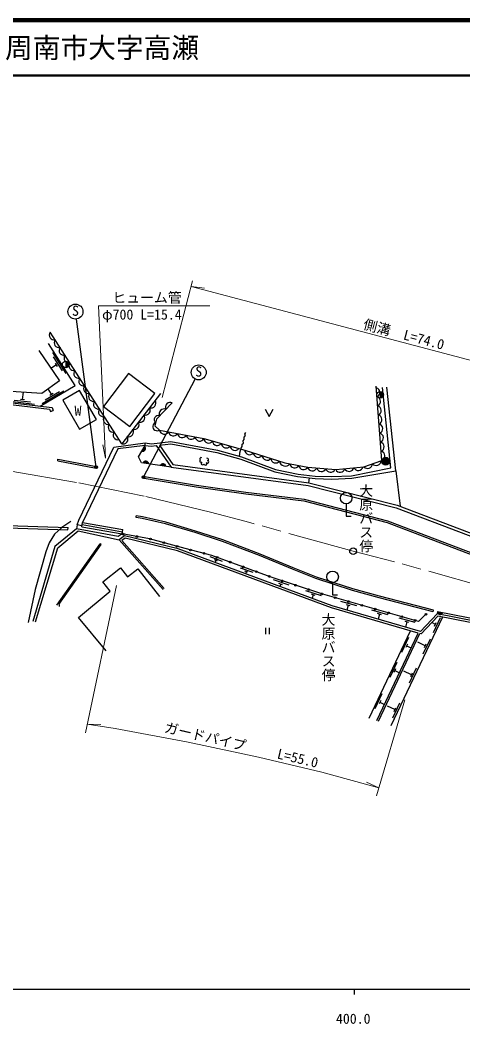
# Model space of a CAD drawing. Units: millimetres at full size, sheet at 1:1000; details may follow other scales. Extents: x 40000 to 680000, y 20000 to 380000.
# Drawn here: x 407740 to 487626, y 198715 to 380000 of the extents above; entities that cross this region are included whole.
import ezdxf
from ezdxf.enums import TextEntityAlignment as Align

# ---------------------------------------------------------------- set-up
doc = ezdxf.new("R2010")
doc.units = ezdxf.units.MM
doc.header["$LTSCALE"] = 1000
doc.linetypes.add('CHAIN', pattern=[18.5, 12, -1.5, 3.5, -1.5])
for name, color, linetype, lineweight in [('M-BGD', 7, 'Continuous', 25), ('M-BGD-EXST', 7, 'Continuous', 25), ('M-BMK', 2, 'CHAIN', 13), ('M-BMK-SRVR', 3, 'Continuous', 25), ('M-STR-HTXT', 7, 'Continuous', 13), ('M-TTL', 2, 'Continuous', 140), ('M-TTL-BAND', 7, 'Continuous', 25), ('M-TTL-LINE', 7, 'Continuous', 50)]:
    doc.layers.add(name, color=color, linetype=linetype, lineweight=lineweight)
doc.layers.add('M-BGD-HTXT', color=7, linetype='Continuous')
doc.layers.add('M-TTL-TXT', color=7, linetype='Continuous')
doc.styles.add('@ＭＳ ゴシック', font='')
doc.styles.add('ＭＳ ゴシック', font='')
doc.styles.get('@ＭＳ ゴシック').set_extended_font_data('@MS Gothic')
doc.styles.get('ＭＳ ゴシック').set_extended_font_data('MS Gothic')

msp = doc.modelspace()

# ---------------------------------------------------------------- hatches: boundary and pattern name
at = {"layer": 'M-BGD'}
for points in [[(415967, 317210, 0.41421), (416567, 317810, 0.41421), (415967, 318410)], [(472710, 311722, 0.41421), (473310, 312322, 0.41421), (472710, 312922)], [(429694, 302162), (430179, 303026, -0.82183)], [(472991, 300333, -1), (474391, 300333, -0.41421), (473691, 299633, -0.41421)], [(430915, 299860), (429935, 300006, -0.82183)], [(434017, 299399), (433037, 299545, -0.82183)], [(483031, 273173), (484004, 272984, -0.82183)]]:
    msp.add_hatch(color=256, dxfattribs=at).paths.add_polyline_path(points)
at = {"layer": 'M-BGD-EXST'}
for points in [[(421677, 299390, -0.41421), (421577, 299051, -0.41421), (421238, 299151, -1)], [(430221, 297558, -0.41421), (430121, 297219, -0.41421), (429782, 297319, -1)]]:
    msp.add_hatch(color=256, dxfattribs=at).paths.add_polyline_path(points)

# ---------------------------------------------------------------- linework, layer by layer
at = {"layer": 'M-BGD'}
for p, q in [((416033, 316181), (413626, 319983)), ((415378, 316654), (413773, 319189)), ((414322, 317761), (413287, 317106)), ((414509, 317465), (414135, 318057)), ((415967, 318410), (415967, 317210)), ((408188, 311508), (408339, 312793)), ((411751, 310780), (415633, 313057)), ((412246, 311418), (414834, 312936)), ((413388, 312436), (412821, 313403)), ((413086, 312259), (413690, 312613)), ((472710, 312922), (472710, 311722)), ((405883, 311175), (410352, 310650)), ((406663, 311385), (409642, 311035)), ((407840, 311549), (408535, 311467)), ((413506, 310009), (413714, 309481)), ((413248, 309298), (413714, 309481)), ((414520, 300414), (414576, 300709)), ((414520, 300414), (421455, 299093)), ((414576, 300709), (421512, 299387)), ((421455, 299093), (421512, 299387)), ((430105, 297303), (430155, 297599)), ((459841, 296452), (459946, 297308)), ((475546, 298572), (476300, 292200)), ((466566, 292609), (466566, 290434)), ((428663, 290189), (428710, 290485)), ((466566, 290434), (467455, 290434)), ((398248, 288573), (416376, 287966)), ((398309, 288969), (416389, 288366)), ((416376, 287966), (416389, 288366)), ((418859, 288483), (418997, 289271)), ((418859, 288483), (426125, 287206)), ((418928, 288877), (426195, 287600)), ((418997, 289271), (426264, 287994)), ((426125, 287206), (426264, 287994)), ((414368, 274345), (422181, 285420)), ((414757, 274463), (422385, 285276)), ((422385, 285276), (422181, 285420)), ((425604, 286161), (433530, 277169)), ((426088, 286028), (433736, 277351)), ((444273, 282229), (442020, 283056)), ((443327, 282321), (442801, 282514)), ((443064, 282417), (442933, 282059)), ((449777, 280209), (447524, 281036)), ((448831, 280300), (448305, 280493)), ((448568, 280397), (448430, 280022)), ((456278, 277941), (453431, 278886)), ((455092, 278018), (454428, 278239)), ((454760, 278129), (454627, 277726)), ((464110, 278400), (464110, 276225)), ((462137, 275998), (459290, 276942)), ((460951, 276075), (460287, 276296)), ((460619, 276185), (460418, 275579)), ((464110, 276225), (464999, 276225)), ((414746, 274882), (414766, 274073)), ((468471, 274194), (465585, 275014)), ((467283, 274220), (466609, 274411)), ((466946, 274315), (466703, 273460)), ((474109, 272594), (471223, 273413)), ((472920, 272619), (472247, 272810)), ((472584, 272715), (472329, 271819)), ((483958, 272199), (474622, 252559)), ((479042, 271193), (476156, 272012)), ((482261, 273132), (482336, 273422)), ((482302, 269388), (483590, 272098)), ((483031, 273173), (482986, 272790)), ((452020, 270224), (452020, 269106)), ((452687, 270224), (452687, 269106)), ((477853, 271218), (477180, 271410)), ((477517, 271314), (477252, 270383)), ((482675, 270872), (482013, 271187)), ((482525, 270556), (482825, 271188)), ((470743, 253923), (478200, 269700)), ((472113, 253523), (479570, 269300)), ((472398, 253389), (479876, 269211)), ((477825, 268486), (476543, 265774)), ((477605, 267318), (477306, 266685)), ((477455, 267001), (478296, 266604)), ((480843, 267016), (479488, 267660)), ((480470, 265533), (481758, 268242)), ((480692, 266700), (480993, 267333)), ((475708, 264006), (474426, 261293)), ((477981, 260296), (479268, 263006)), ((475487, 262838), (475188, 262205)), ((475338, 262521), (476179, 262124)), ((478354, 261780), (476999, 262424)), ((478203, 261464), (478504, 262096)), ((473012, 258303), (471730, 255591)), ((472792, 257135), (472493, 256502)), ((472642, 256819), (473483, 256421)), ((475355, 255472), (474001, 256116)), ((474982, 253988), (476270, 256698)), ((475205, 255156), (475506, 255788))]:
    msp.add_line(p, q, dxfattribs=at)
for points in [[(335704, 335379), (340396, 317631), (357081, 317103), (362506, 316864), (372662, 316137), (396523, 311701), (413067, 309759), (413248, 309298)], [(335994, 335455), (340629, 317924), (357092, 317403), (362524, 317164), (372701, 316435), (396568, 311998), (413506, 310009)], [(433073, 312562), (426065, 303497), (413183, 323633)], [(411332, 310265), (417690, 313995), (412883, 321591)], [(411101, 320306), (414842, 314828), (411653, 312578), (393895, 313728), (374924, 316983)], [(430333, 303638), (431419, 303498), (434925, 303891), (443326, 302350), (447677, 301139), (453819, 298841), (457887, 298003), (460989, 297625), (463977, 297562), (467519, 297718), (474610, 299129), (473137, 313632)], [(435202, 310888), (432374, 307958), (432037, 306730), (432897, 305958), (440873, 304420), (448258, 302355), (455524, 300033), (459629, 299238), (464685, 298831), (469764, 299337), (473025, 300485), (471986, 313877)], [(432889, 303219), (434909, 303446), (443227, 301920), (447540, 300719), (453696, 298416), (457815, 297568), (460958, 297184), (463982, 297121), (467564, 297279), (475546, 298572), (473901, 313697)], [(451948, 309706), (452664, 308411), (453380, 309706)], [(447243, 301260), (447363, 301562), (447372, 301861), (447644, 302717), (447800, 303007), (447781, 303392), (448019, 303615), (447957, 304035), (448176, 304230), (448171, 304690), (448390, 304961), (448280, 305247), (448480, 305518)], [(418057, 288823), (418352, 289668), (424678, 302876), (430333, 303638)], [(430277, 303201), (425357, 302545), (418997, 289271)], [(435018, 299250), (429670, 300045), (429111, 301122), (430277, 303201), (430333, 303638)], [(430277, 303201), (431415, 303054), (432288, 303152)], [(432288, 303152), (435018, 299250), (459740, 295929), (475610, 291893), (503304, 281386), (550519, 268589), (562035, 265920), (565593, 265342)], [(432889, 303219), (435320, 299746), (459841, 296452), (475770, 292401), (503468, 281893), (550648, 269105), (562137, 266442), (565692, 265864)], [(440499, 300959), (440371, 301005), (440259, 300959), (440152, 300826), (440172, 300696), (440255, 300637), (440315, 300625), (440209, 300565), (440145, 300375), (440177, 300239), (440358, 300169), (440506, 300188), (440429, 299992), (440426, 299825), (440550, 299749), (440732, 299711), (440857, 299767), (440889, 299829), (440942, 299746), (441174, 299643), (441347, 299711), (441446, 299871), (441404, 299982), (441334, 300035), (441527, 299987), (441719, 300099), (441772, 300298), (441700, 300375), (441573, 300407), (441730, 300451), (441752, 300540), (441711, 300710), (441628, 300800), (441456, 300878)], [(430155, 297599), (439550, 296010), (448491, 294759), (459008, 293453), (474042, 289582), (496613, 280944), (511285, 276331), (524577, 272813), (541661, 268639), (555484, 265419)], [(430105, 297303), (439504, 295713), (448452, 294462), (458952, 293157), (473951, 289296), (496515, 280661), (511202, 276043), (524503, 272523), (541591, 268348), (555416, 265127)], [(482261, 273132), (472493, 275664), (467686, 276998), (461110, 279138), (456870, 280829), (450943, 283284), (444236, 285858), (439308, 287444), (433985, 289056), (429761, 290016), (428663, 290189)], [(482336, 273422), (472571, 275954), (467772, 277286), (461212, 279420), (456983, 281107), (451054, 283563), (444335, 286141), (439397, 287731), (434062, 289346), (429818, 290310), (428710, 290485)], [(416915, 289427), (415268, 288385), (413945, 287161), (412960, 285614), (412410, 283966), (410467, 277152), (409213, 271185)], [(418893, 288680), (418057, 288823), (417938, 288122)], [(480962, 272709), (479622, 271410), (462351, 276314), (453032, 279405), (442324, 283335), (437509, 284558), (431096, 286332), (426125, 287206), (425451, 286740), (417938, 288122), (414036, 284923), (410023, 271386)], [(410540, 271348), (414563, 284672), (418188, 287760), (425604, 286161)], [(563129, 252386), (544485, 257051), (533337, 260471), (504389, 268550), (482986, 272790), (479972, 269590), (464037, 274238), (436249, 284536), (426587, 286869), (425604, 286161)], [(479570, 269300), (463914, 273867), (436135, 284162), (426670, 286447), (426088, 286028)], [(423243, 266105), (418282, 272092), (424013, 276844), (422691, 278553), (425883, 281065), (427132, 279477), (428969, 280922), (432901, 275924)], [(563056, 252001), (544380, 256674), (533227, 260096), (504299, 268170), (483122, 272365), (480092, 269148), (479876, 269211)], [(483031, 273173), (504901, 268913), (534704, 260594), (541149, 258617), (540997, 258121)]]:
    msp.add_lwpolyline(points, dxfattribs=at)
for points in [[(422806, 310217), (427549, 306631), (432047, 312581), (427305, 316167)], [(418484, 306120), (421503, 307875), (418459, 313112), (415440, 311357)]]:
    msp.add_lwpolyline(points, close=True, dxfattribs=at)
for centre, radius in [((415967, 317810), 600), ((472710, 312322), 600), ((473691, 300333), 700), ((466566, 293659), 1050), ((426336, 287169), 150), ((428798, 286736), 150), ((431257, 286287), 150), ((433666, 285621), 150), ((436076, 284954), 150), ((438491, 284308), 150), ((440914, 283693), 150), ((443305, 282975), 150), ((445652, 282114), 150), ((447999, 281252), 150), ((450346, 280391), 150), ((452692, 279529), 150), ((464110, 279450), 1050), ((455062, 278731), 150), ((457434, 277944), 150), ((459807, 277157), 150), ((462180, 276370), 150), ((464583, 275680), 150), ((466988, 274997), 150), ((469393, 274314), 150), ((471798, 273631), 150), ((474203, 272948), 150), ((476608, 272266), 150), ((480962, 272709), 150), ((479012, 271583), 150)]:
    msp.add_circle(centre, radius, dxfattribs=at)
for centre, radius, start, end in [((413878, 323102), 875, 142.60918, 282.60918), ((414764, 321716), 875, 142.60918, 282.60918), ((415651, 320331), 875, 142.60918, 282.60918), ((416537, 318946), 875, 142.60918, 282.60918), ((417423, 317561), 875, 142.60918, 282.60918), ((418309, 316175), 875, 142.60918, 282.60918), ((419195, 314790), 875, 142.60918, 282.60918), ((420082, 313405), 875, 142.60918, 282.60918), ((420968, 312020), 875, 142.60918, 282.60918), ((471772, 312758), 875, 294.43844, 74.43844), ((471900, 311119), 875, 294.43844, 74.43844), ((421854, 310634), 875, 142.60918, 282.60918), ((430354, 309535), 875, 252.29313, 32.29313), ((431360, 310836), 875, 252.29313, 32.29313), ((434847, 310089), 875, 66.02216, 206.02216), ((472027, 309479), 875, 294.43844, 74.43844), ((422740, 309249), 875, 142.60918, 282.60918), ((423627, 307864), 875, 142.60918, 282.60918), ((429349, 308234), 875, 252.29313, 32.29313), ((432632, 307890), 693, 65.62869, 232.02437), ((433705, 308905), 875, 66.02216, 206.02216), ((472154, 307839), 875, 294.43844, 74.43844), ((424513, 306478), 875, 142.60918, 282.60918), ((428343, 306933), 875, 252.29313, 32.29313), ((432466, 306608), 780, 109.47419, 303.52402), ((472281, 306200), 875, 294.43844, 74.43844), ((425399, 305093), 875, 142.60918, 282.60918), ((426331, 304331), 875, 252.29313, 32.29313), ((427337, 305632), 875, 252.29313, 32.29313), ((433761, 306096), 875, 189.08491, 329.08491), ((435375, 305785), 875, 189.08491, 329.08491), ((436990, 305473), 875, 189.08491, 329.08491), ((438605, 305162), 875, 189.08491, 329.08491), ((440151, 304758), 797, 183.25127, 334.91855), ((472409, 304560), 875, 294.43844, 74.43844), ((429851, 302641), 505, 251.8914, 49.54959), ((441746, 304487), 875, 184.3818, 324.3818), ((443329, 304044), 875, 184.3818, 324.3818), ((444913, 303601), 875, 184.3818, 324.3818), ((446497, 303158), 875, 184.3818, 324.3818), ((472536, 302921), 875, 294.43844, 74.43844), ((449132, 302390), 875, 182.27717, 322.27717), ((450698, 301890), 875, 182.27717, 322.27717), ((452265, 301389), 875, 182.27717, 322.27717), ((472663, 301281), 875, 294.43844, 74.43844), ((430410, 299836), 505, 2.71145, 160.36964), ((433513, 299375), 505, 2.71145, 160.36964), ((453831, 300888), 875, 182.27717, 322.27717), ((455568, 300515), 1057, 188.81475, 321.9509), ((457264, 300001), 875, 189.03824, 329.03824), ((458878, 299688), 875, 189.03824, 329.03824), ((460472, 299471), 875, 195.39392, 335.39392), ((467110, 299373), 875, 205.68933, 345.68933), ((468746, 299536), 875, 205.68933, 345.68933), ((470440, 299892), 875, 219.3853, 359.3853), ((471992, 300438), 875, 219.3853, 359.3853), ((462111, 299339), 875, 195.39392, 335.39392), ((463750, 299206), 875, 195.39392, 335.39392), ((465473, 299210), 875, 205.68933, 345.68933), ((483536, 273174), 505, 180.15141, 337.8096)]:
    msp.add_arc(centre, radius, start, end, dxfattribs=at)
at = {"layer": 'M-BGD-EXST'}
for p, q in [((421457, 299270), (417908, 326017)), ((430002, 297438), (439335, 315181))]:
    msp.add_line(p, q, dxfattribs=at)
for centre, radius in [((417731, 327355), 1350), ((439963, 316376), 1350), ((421457, 299270), 250), ((430002, 297438), 250)]:
    msp.add_circle(centre, radius, dxfattribs=at)
at = {"layer": 'M-BMK'}
msp.add_lwpolyline([(564451, 259336), (551984, 261829), (493041, 277212), (475305, 282185), (467810, 284108), (448549, 289431), (442080, 291123), (430128, 294021), (417899, 296497), (405844, 298578), (395991, 300095), (386287, 301311), (355802, 304040), (344473, 304370), (332085, 304628), (318175, 304349), (302828, 303813), (286498, 302534), (274521, 301263), (269990, 300607), (254462, 298415)], dxfattribs=at)
at = {"layer": 'M-BMK-SRVR'}
msp.add_circle((467810, 284108), 600, dxfattribs=at)
at = {"layer": 'M-STR-HTXT'}
for p, q in [((433368, 311818), (438862, 332897)), ((438591, 331859), (510994, 312743)), ((438591, 331859), (441029, 331569)), ((423138, 300890), (422685, 303303)), ((425117, 277883), (419538, 251290)), ((477148, 257227), (472056, 239907)), ((419864, 252842), (422319, 252804)), ((472489, 241380), (470233, 242348))]:
    msp.add_line(p, q, dxfattribs=at)
for points in [[(423138, 300890), (421868, 328415), (441984, 328415)], [(472489, 241380), (462203, 244179), (450725, 246873), (438066, 249584), (424898, 252055), (419864, 252842)]]:
    msp.add_lwpolyline(points, dxfattribs=at)
at = {"layer": 'M-TTL'}
msp.add_line((680000, 380000), (40000, 380000), dxfattribs=at)
at = {"layer": 'M-TTL-BAND'}
for p, q in [((40000, 205000), (579000, 205000)), ((468000, 205000), (468000, 204000))]:
    msp.add_line(p, q, dxfattribs=at)
at = {"layer": 'M-TTL-LINE'}
msp.add_line((40000, 370000), (680000, 370000), dxfattribs=at)

# ---------------------------------------------------------------- texts
at = {"layer": 'M-BGD', "style": 'ＭＳ ゴシック'}
msp.add_text('W', height=1833, dxfattribs=at).set_placement((417556, 308005), align=Align.BOTTOM_LEFT)
at = {"layer": 'M-BGD-EXST', "style": 'ＭＳ ゴシック'}
for p in [(417075, 326062), (439308, 315083)]:
    msp.add_text('S', height=1833, rotation=358.508, dxfattribs=at).set_placement(p, align=Align.BOTTOM_LEFT)
at = {"layer": 'M-BGD-HTXT', "style": '@ＭＳ ゴシック'}
for p in [(470139, 290037), (463349, 266758)]:
    msp.add_text('大原バス停', height=1833, rotation=270.218, dxfattribs=at).set_placement(p, align=Align.MIDDLE_CENTER)
at = {"layer": 'M-STR-HTXT', "style": 'ＭＳ ゴシック'}
for s, p in [('ヒューム管', (424387, 328415)), ('φ700 L=15.4', (422530, 325361))]:
    msp.add_text(s, height=1833, dxfattribs=at).set_placement(p, align=Align.BOTTOM_LEFT)
for s, rotation, p in [('側溝  L=74.0', 345.21, (469360, 323735)), ('ガードパイプ', 346.792, (433524, 250910)), ('L=55.0', 346.792, (453865, 246136))]:
    msp.add_text(s, height=1833, rotation=rotation, dxfattribs=at).set_placement(p, align=Align.BOTTOM_LEFT)
at = {"layer": 'M-TTL-BAND', "style": 'ＭＳ ゴシック'}
msp.add_text('400.0', height=1833, dxfattribs=at).set_placement((467844, 198195), align=Align.BOTTOM_CENTER)
at = {"layer": 'M-TTL-TXT', "style": 'ＭＳ ゴシック'}
msp.add_text('周南市大字高瀬', height=3666, dxfattribs=at).set_placement((405024, 375000), align=Align.MIDDLE_LEFT)

doc.saveas('drawing.dxf')
